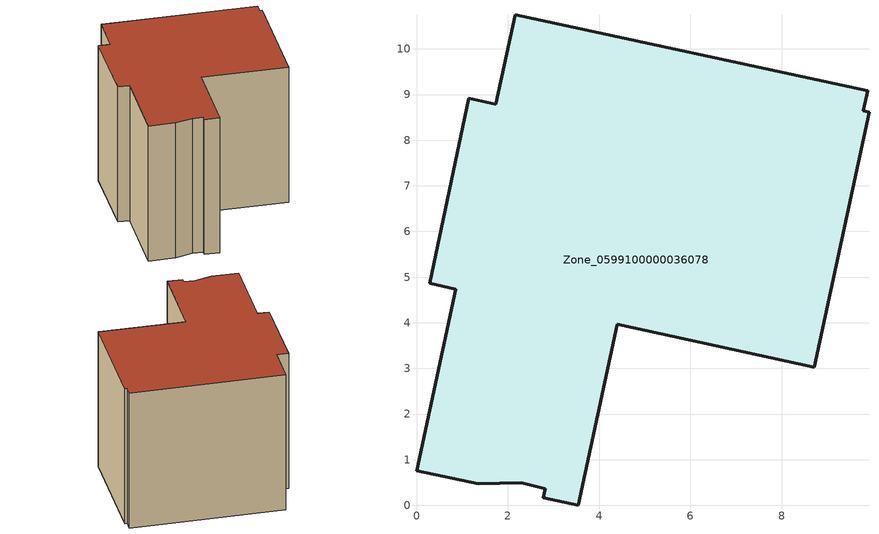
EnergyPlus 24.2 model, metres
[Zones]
Zone_0599100000036078
 floor ground (C_G): 2.29,0.5 1.35,0.47 0,0.76 0.86,4.73 0.29,4.87 1.15,8.92 1.74,8.79 2.16,10.75 9.89,9.09 9.79,8.64 9.91,8.61 8.71,3.02 4.4,3.97 3.54,0 2.78,0.16 2.82,0.36 z0
 wall outside (C_F): 1.74,8.79 1.15,8.92 0.29,4.87 0.86,4.73 0,0.76 1.35,0.47 2.29,0.5 2.82,0.36 2.78,0.16 3.54,0 4.4,3.97 8.71,3.02 9.91,8.61 9.79,8.64 9.89,9.09 2.16,10.75 1.74,8.79 z0:7.68
 roof outside (C_R): 2.29,0.5 2.82,0.36 2.78,0.16 3.54,0 4.4,3.97 8.71,3.02 9.91,8.61 9.79,8.64 9.89,9.09 2.16,10.75 1.74,8.79 1.15,8.92 0.29,4.87 0.86,4.73 0,0.76 1.35,0.47 z7.68
[BUILDING]
Pand.0599100000036078: North Axis=0; Terrain=City; Loads Convergence Tolerance Value=0.04; Temperature Convergence Tolerance Value=0.4; Solar Distribution=FullExterior; Maximum Number of Warmup Days=25; Minimum Number of Warmup Days=1
[Site:Location]
Rotterdam.The.Hague.AP_ZH_NLD Design_Conditions: Latitude=51.96; Longitude=4.45; Time Zone=1; Elevation=-4.5
[SITE:GROUNDTEMPERATURE:BUILDINGSURFACE]
18, 18, 18, 18, 18, 18, 18, 18, 18, 18, 18, 18
[MATERIAL] Thermal Absorptance=0.9; Solar Absorptance=0.7; Visible Absorptance=0.7
Name | Roughness | Thickness | Conductivity | Density | Specific Heat
G.TC.1975-1991 | MediumSmooth | 0.15 | 0.288461 | 540 | 1210
F.TC.1975-1991 | Rough | 0.3 | 0.230769 | 1920 | 840
R.TC.1975-1991 | MediumRough | 0.2 | 0.153846 | 1500 | 1000
[CONSTRUCTION]
C_G: G.TC.1975-1991
C_F: F.TC.1975-1991
C_R: R.TC.1975-1991
[ZONE]
Zone_0599100000036078: Type=1; Multiplier=1; Ceiling Height=Autocalculate; Volume=Autocalculate; Floor Area=autocalculate; Part of Total Floor Area=Yes
[ZONEINFILTRATION:DESIGNFLOWRATE]
Infil_Zone_0599100000036078: Zone or ZoneList or Space or SpaceList=Zone_0599100000036078; Schedule=AlwaysOn; Design Flow Rate Calculation Method=Flow/Area; Flow Rate per Floor Area=0.003; Constant Term Coefficient=1; Temperature Term Coefficient=0; Velocity Term Coefficient=0; Velocity Squared Term Coefficient=0
[HVACTEMPLATE:ZONE:IDEALLOADSAIRSYSTEM]
Zone_0599100000036078: Maximum Heating Supply Air Temperature=50; Minimum Cooling Supply Air Temperature=13; Maximum Heating Supply Air Humidity Ratio=0.0156; Minimum Cooling Supply Air Humidity Ratio=0.0077; Heating Limit=NoLimit; Cooling Limit=NoLimit; Dehumidification Control Type=ConstantSensibleHeatRatio; Cooling Sensible Heat Ratio=0.7; Dehumidification Setpoint=60; Humidification Control Type=None; Humidification Setpoint=30; Outdoor Air Method=None; Outdoor Air Flow Rate per Person=0.00944; Outdoor Air Flow Rate per Zone Floor Area=0; Outdoor Air Flow Rate per Zone=0; Demand Controlled Ventilation Type=None; Outdoor Air Economizer Type=NoEconomizer; Heat Recovery Type=None; Sensible Heat Recovery Effectiveness=0.7; Latent Heat Recovery Effectiveness=0.65
[ZONECONTROL:THERMOSTAT]
ThermostatControl_Zone_0599100000036078: Zone or ZoneList=Zone_0599100000036078; Control Type Schedule=DualSetpointControlType; Control 1=Thermostat_Zone_0599100000036078; Temperature Difference Between Cutout And Setpoint=0
[THERMOSTATSETPOINT:DUALSETPOINT]
Thermostat_Zone_0599100000036078: Heating Setpoint Temperature Schedule=HeatingSetpoint_Zone_0599100000036078; Cooling Setpoint Temperature Schedule=CoolingSetpoint_Zone_0599100000036078
[SCHEDULE:COMPACT]
HeatingSetpoint_Zone_0599100000036078: Through: 12/31, For: AllDays, Until: 24:00, 21
CoolingSetpoint_Zone_0599100000036078: Through: 12/31, For: AllDays, Until: 24:00, 24
DualSetpointControlType: Through: 12/31, For: AllDays, Until: 24:00, 4
AlwaysOn: Through: 12/31, For: AllDays, Until: 24:00, 1
